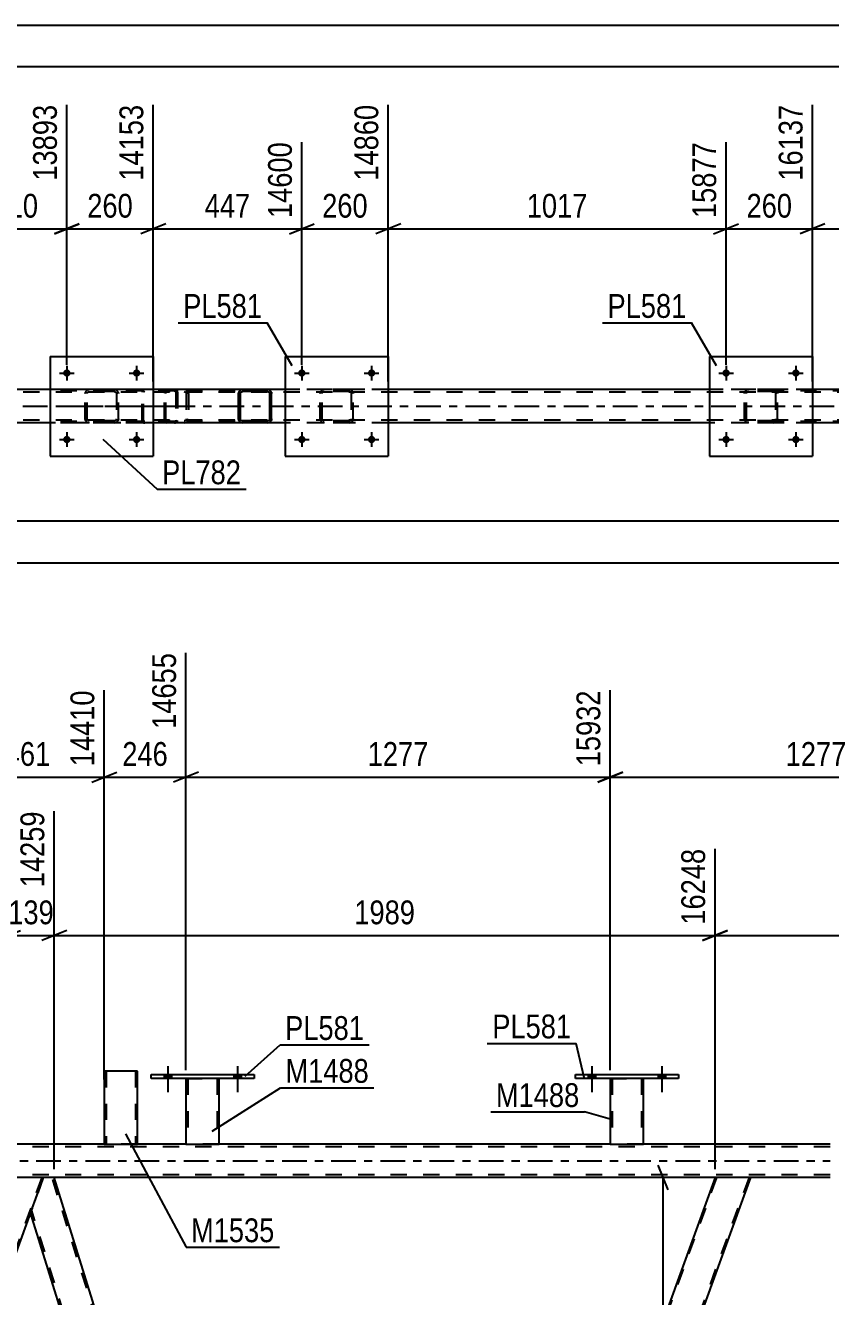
# Model space of a CAD drawing. Header units: millimetres. Extents: x 0 to 841, y 0 to 594.
# Drawn here: x 638.8 to 735.7, y 441 to 594 of the extents above; entities that cross this region are included whole.
import ezdxf

# ---------------------------------------------------------------- set-up
doc = ezdxf.new("R2010")
doc.units = ezdxf.units.MM
doc.linetypes.add('DXK_LINE_DOT2', pattern=[3.9198, 1.9599, -1.9599])
doc.linetypes.add('DXK_LINE_DOT3', pattern=[5.9187, 2.979, -0.9799, 0.9799, -0.9799])
doc.styles.add('Arial Narrow', font='ARIALN.TTF', dxfattribs={"height": 0.2})

# ---------------------------------------------------------------- blocks, each defined once
blk = doc.blocks.new('Unknown-815137708-1135')
at = {"color": 5, "linetype": 'Continuous'}
for p, q in [((841, 594), (0, 594)), ((836, 589), (5, 589))]:
    blk.add_line(p, q, dxfattribs=at)
blk = doc.blocks.new('Bolt-815137708-3131 - 3128')
at = {"linetype": 'Continuous'}
for points in [[(672.53, 552.17, -1), (671.65, 552.17, -1)], [(680.93, 552.17, -1), (680.05, 552.17, -1)]]:
    blk.add_hatch(color=1, dxfattribs=at).paths.add_polyline_path(points)
at = {"color": 1, "linetype": 'Continuous'}
for p, q in [((672.09, 553.05), (672.09, 551.29)), ((680.49, 553.05), (680.49, 551.29)), ((671.21, 552.17), (672.97, 552.17)), ((679.61, 552.17), (681.37, 552.17))]:
    blk.add_line(p, q, dxfattribs=at)
blk = doc.blocks.new('Part-815137708-3196 - 3128')
at = {"color": 7, "linetype": 'DXK_LINE_DOT2'}
for p, q in [((725.37, 549.69), (725.4, 549.87)), ((725.4, 549.87), (725.37, 549.69)), ((725.37, 546.65), (725.37, 549.69)), ((725.61, 549.69), (725.63, 549.78)), ((725.61, 546.65), (725.61, 549.69)), ((725.63, 549.78), (725.68, 549.86)), ((725.66, 550.13), (725.85, 550.17)), ((725.85, 550.17), (725.66, 550.13)), ((725.68, 549.86), (725.76, 549.91)), ((725.76, 549.91), (725.85, 549.93)), ((728.89, 550.17), (725.85, 550.17)), ((728.89, 549.93), (725.85, 549.93)), ((728.89, 550.17), (729.07, 550.13)), ((729.07, 550.13), (728.89, 550.17)), ((728.89, 549.93), (728.98, 549.91)), ((728.98, 549.91), (729.06, 549.86)), ((729.06, 549.86), (729.11, 549.78)), ((729.11, 549.78), (729.13, 549.69)), ((729.13, 549.69), (729.13, 546.65)), ((729.33, 549.87), (729.37, 549.69)), ((729.37, 549.69), (729.33, 549.87)), ((729.37, 546.65), (729.37, 549.69)), ((725.4, 546.46), (725.37, 546.65)), ((725.37, 546.65), (725.4, 546.46)), ((725.63, 546.55), (725.61, 546.65)), ((725.68, 546.48), (725.63, 546.55)), ((725.85, 546.17), (725.66, 546.2)), ((725.66, 546.2), (725.85, 546.17)), ((725.76, 546.42), (725.68, 546.48)), ((725.85, 546.41), (725.76, 546.42)), ((728.89, 546.41), (725.85, 546.41)), ((728.89, 546.17), (725.85, 546.17)), ((728.98, 546.42), (728.89, 546.41)), ((729.07, 546.2), (728.89, 546.17)), ((728.89, 546.17), (729.07, 546.2)), ((729.06, 546.48), (728.98, 546.42)), ((729.11, 546.55), (729.06, 546.48)), ((729.13, 546.65), (729.11, 546.55)), ((729.37, 546.65), (729.33, 546.46)), ((729.33, 546.46), (729.37, 546.65))]:
    blk.add_line(p, q, dxfattribs=at)
at = {"color": 7, "linetype": 'DXK_LINE_DOT3'}
blk.add_line((727.37, 548.17), (727.37, 548.17), dxfattribs=at)
at = {"color": 7, "linetype": 'DXK_LINE_DOT2'}
for centre, start, end in [((725.85, 549.69), 112.5, 157.5), ((725.85, 549.69), 112.5, 157.5), ((728.89, 549.69), 22.5, 67.5), ((728.89, 549.69), 22.5, 67.5), ((725.85, 546.65), 202.5, 247.5), ((725.85, 546.65), 202.5, 247.5), ((728.89, 546.65), 292.5, 337.5), ((728.89, 546.65), 292.5, 337.5)]:
    blk.add_arc(centre, 0.48, start, end, dxfattribs=at)
blk = doc.blocks.new('Bolt-815137708-3132 - 3128')
at = {"linetype": 'Continuous'}
for points in [[(672.53, 544.17, -1), (671.65, 544.17, -1)], [(680.93, 544.17, -1), (680.05, 544.17, -1)]]:
    blk.add_hatch(color=1, dxfattribs=at).paths.add_polyline_path(points)
at = {"color": 1, "linetype": 'Continuous'}
for p, q in [((672.09, 545.05), (672.09, 543.29)), ((680.49, 545.05), (680.49, 543.29)), ((671.21, 544.17), (672.97, 544.17)), ((679.61, 544.17), (681.37, 544.17))]:
    blk.add_line(p, q, dxfattribs=at)
blk = doc.blocks.new('Part-815137708-3201 - 3128')
at = {"color": 2, "linetype": 'Continuous'}
for p, q in [((641.8, 554.17), (641.8, 542.17)), ((641.8, 554.17), (654.2, 554.17)), ((654.2, 554.17), (654.2, 542.17)), ((641.8, 542.17), (654.2, 542.17))]:
    blk.add_line(p, q, dxfattribs=at)
blk = doc.blocks.new('Part-815137708-3202 - 3128')
at = {"color": 7, "linetype": 'DXK_LINE_DOT2'}
for p, q in [((646, 549.69), (646.04, 549.87)), ((646.04, 549.87), (646, 549.69)), ((646, 546.65), (646, 549.69)), ((646.24, 549.69), (646.26, 549.78)), ((646.24, 546.65), (646.24, 549.69)), ((646.26, 549.78), (646.31, 549.86)), ((646.3, 550.13), (646.48, 550.17)), ((646.48, 550.17), (646.3, 550.13)), ((646.31, 549.86), (646.39, 549.91)), ((646.39, 549.91), (646.48, 549.93)), ((649.52, 550.17), (646.48, 550.17)), ((649.52, 549.93), (646.48, 549.93)), ((649.52, 550.17), (649.7, 550.13)), ((649.7, 550.13), (649.52, 550.17)), ((649.52, 549.93), (649.61, 549.91)), ((649.61, 549.91), (649.69, 549.86)), ((649.69, 549.86), (649.74, 549.78)), ((649.74, 549.78), (649.76, 549.69)), ((649.76, 549.69), (649.76, 546.65)), ((649.96, 549.87), (650, 549.69)), ((650, 549.69), (649.96, 549.87)), ((650, 546.65), (650, 549.69)), ((646.04, 546.46), (646, 546.65)), ((646, 546.65), (646.04, 546.46)), ((646.26, 546.55), (646.24, 546.65)), ((646.31, 546.48), (646.26, 546.55)), ((646.48, 546.17), (646.3, 546.2)), ((646.3, 546.2), (646.48, 546.17)), ((646.39, 546.42), (646.31, 546.48)), ((646.48, 546.41), (646.39, 546.42)), ((649.52, 546.41), (646.48, 546.41)), ((649.52, 546.17), (646.48, 546.17)), ((649.61, 546.42), (649.52, 546.41)), ((649.7, 546.2), (649.52, 546.17)), ((649.52, 546.17), (649.7, 546.2)), ((649.69, 546.48), (649.61, 546.42)), ((649.74, 546.55), (649.69, 546.48)), ((649.76, 546.65), (649.74, 546.55)), ((650, 546.65), (649.96, 546.46)), ((649.96, 546.46), (650, 546.65))]:
    blk.add_line(p, q, dxfattribs=at)
at = {"color": 7, "linetype": 'DXK_LINE_DOT3'}
blk.add_line((648, 548.17), (648, 548.17), dxfattribs=at)
at = {"color": 7, "linetype": 'DXK_LINE_DOT2'}
for centre, start, end in [((646.48, 549.69), 112.5, 157.5), ((646.48, 549.69), 112.5, 157.5), ((649.52, 549.69), 22.5, 67.5), ((649.52, 549.69), 22.5, 67.5), ((646.48, 546.65), 202.5, 247.5), ((646.48, 546.65), 202.5, 247.5), ((649.52, 546.65), 292.5, 337.5), ((649.52, 546.65), 292.5, 337.5)]:
    blk.add_arc(centre, 0.48, start, end, dxfattribs=at)
blk = doc.blocks.new('Bolt-815137708-3215 - 3128')
at = {"linetype": 'Continuous'}
for points in [[(723.61, 544.17, -1), (722.73, 544.17, -1)], [(732.01, 544.17, -1), (731.13, 544.17, -1)]]:
    blk.add_hatch(color=1, dxfattribs=at).paths.add_polyline_path(points)
at = {"color": 1, "linetype": 'Continuous'}
for p, q in [((723.17, 545.05), (723.17, 543.29)), ((731.57, 545.05), (731.57, 543.29)), ((722.29, 544.17), (724.05, 544.17)), ((730.69, 544.17), (732.45, 544.17))]:
    blk.add_line(p, q, dxfattribs=at)
blk = doc.blocks.new('Bolt-815137708-3216 - 3128')
at = {"linetype": 'Continuous'}
for points in [[(644.24, 552.17, -1), (643.36, 552.17, -1)], [(652.64, 552.17, -1), (651.76, 552.17, -1)]]:
    blk.add_hatch(color=1, dxfattribs=at).paths.add_polyline_path(points)
at = {"color": 1, "linetype": 'Continuous'}
for p, q in [((643.8, 553.05), (643.8, 551.29)), ((652.2, 553.05), (652.2, 551.29)), ((642.92, 552.17), (644.68, 552.17)), ((651.32, 552.17), (653.08, 552.17))]:
    blk.add_line(p, q, dxfattribs=at)
blk = doc.blocks.new('Bolt-815137708-3159 - 3128')
at = {"linetype": 'Continuous'}
for points in [[(644.24, 544.17, -1), (643.36, 544.17, -1)], [(652.64, 544.17, -1), (651.76, 544.17, -1)]]:
    blk.add_hatch(color=1, dxfattribs=at).paths.add_polyline_path(points)
at = {"color": 1, "linetype": 'Continuous'}
for p, q in [((643.8, 545.05), (643.8, 543.29)), ((652.2, 545.05), (652.2, 543.29)), ((642.92, 544.17), (644.68, 544.17)), ((651.32, 544.17), (653.08, 544.17))]:
    blk.add_line(p, q, dxfattribs=at)
blk = doc.blocks.new('Part-815137708-3227 - 3128')
at = {"color": 2, "linetype": 'Continuous'}
for p, q in [((670.09, 554.17), (670.09, 542.17)), ((670.09, 554.17), (682.49, 554.17)), ((682.49, 554.17), (682.49, 542.17)), ((670.09, 542.17), (682.49, 542.17))]:
    blk.add_line(p, q, dxfattribs=at)
blk = doc.blocks.new('Part-815137708-3228 - 3128')
at = {"color": 7, "linetype": 'DXK_LINE_DOT2'}
for p, q in [((674.29, 549.69), (674.32, 549.87)), ((674.32, 549.87), (674.29, 549.69)), ((674.29, 546.65), (674.29, 549.69)), ((674.53, 549.69), (674.54, 549.78)), ((674.53, 546.65), (674.53, 549.69)), ((674.54, 549.78), (674.6, 549.86)), ((674.58, 550.13), (674.77, 550.17)), ((674.77, 550.17), (674.58, 550.13)), ((674.6, 549.86), (674.67, 549.91)), ((674.67, 549.91), (674.77, 549.93)), ((677.81, 550.17), (674.77, 550.17)), ((677.81, 549.93), (674.77, 549.93)), ((677.81, 550.17), (677.99, 550.13)), ((677.99, 550.13), (677.81, 550.17)), ((677.81, 549.93), (677.9, 549.91)), ((677.9, 549.91), (677.98, 549.86)), ((677.98, 549.86), (678.03, 549.78)), ((678.03, 549.78), (678.05, 549.69)), ((678.05, 549.69), (678.05, 546.65)), ((678.25, 549.87), (678.29, 549.69)), ((678.29, 549.69), (678.25, 549.87)), ((678.29, 546.65), (678.29, 549.69)), ((674.32, 546.46), (674.29, 546.65)), ((674.29, 546.65), (674.32, 546.46)), ((674.54, 546.55), (674.53, 546.65)), ((674.6, 546.48), (674.54, 546.55)), ((674.77, 546.17), (674.58, 546.2)), ((674.58, 546.2), (674.77, 546.17)), ((674.67, 546.42), (674.6, 546.48)), ((674.77, 546.41), (674.67, 546.42)), ((677.81, 546.41), (674.77, 546.41)), ((677.81, 546.17), (674.77, 546.17)), ((677.9, 546.42), (677.81, 546.41)), ((677.99, 546.2), (677.81, 546.17)), ((677.81, 546.17), (677.99, 546.2)), ((677.98, 546.48), (677.9, 546.42)), ((678.03, 546.55), (677.98, 546.48)), ((678.05, 546.65), (678.03, 546.55)), ((678.29, 546.65), (678.25, 546.46)), ((678.25, 546.46), (678.29, 546.65))]:
    blk.add_line(p, q, dxfattribs=at)
at = {"color": 7, "linetype": 'DXK_LINE_DOT3'}
blk.add_line((676.29, 548.17), (676.29, 548.17), dxfattribs=at)
at = {"color": 7, "linetype": 'DXK_LINE_DOT2'}
for centre, start, end in [((674.77, 549.69), 112.5, 157.5), ((674.77, 549.69), 112.5, 157.5), ((677.81, 549.69), 22.5, 67.5), ((677.81, 549.69), 22.5, 67.5), ((674.77, 546.65), 202.5, 247.5), ((674.77, 546.65), 202.5, 247.5), ((677.81, 546.65), 292.5, 337.5), ((677.81, 546.65), 292.5, 337.5)]:
    blk.add_arc(centre, 0.48, start, end, dxfattribs=at)
blk = doc.blocks.new('Bolt-815137708-3214 - 3128')
at = {"linetype": 'Continuous'}
for points in [[(723.61, 552.17, -1), (722.73, 552.17, -1)], [(732.01, 552.17, -1), (731.13, 552.17, -1)]]:
    blk.add_hatch(color=1, dxfattribs=at).paths.add_polyline_path(points)
at = {"color": 1, "linetype": 'Continuous'}
for p, q in [((723.17, 553.05), (723.17, 551.29)), ((731.57, 553.05), (731.57, 551.29)), ((722.29, 552.17), (724.05, 552.17)), ((730.69, 552.17), (732.45, 552.17))]:
    blk.add_line(p, q, dxfattribs=at)
blk = doc.blocks.new('Part-815137708-3239 - 3128')
at = {"color": 2, "linetype": 'Continuous'}
for p, q in [((721.17, 554.17), (721.17, 542.17)), ((721.17, 554.17), (733.57, 554.17)), ((733.57, 554.17), (733.57, 542.17)), ((721.17, 542.17), (733.57, 542.17))]:
    blk.add_line(p, q, dxfattribs=at)
blk = doc.blocks.new('Part-815137708-3259 - 3128')
at = {"color": 7, "linetype": 'DXK_LINE_DOT2'}
for p, q in [((741.91, 550.17), (726.58, 550.17)), ((741.91, 550.01), (726.58, 550.01)), ((738.02, 549.97), (737.99, 549.85)), ((737.99, 549.85), (737.99, 546.49)), ((738.16, 549.85), (738.17, 549.91)), ((738.16, 549.85), (738.16, 546.49)), ((738.17, 549.91), (738.21, 549.96)), ((738.33, 550.17), (738.2, 550.14)), ((738.21, 549.96), (738.27, 549.99)), ((738.27, 549.99), (738.33, 550.01)), ((742.04, 550.14), (741.91, 550.17)), ((741.91, 550.01), (741.97, 549.99)), ((741.97, 549.99), (742, 549.98)), ((742, 549.98), (742.03, 549.96)), ((742.03, 549.96), (742.06, 549.91)), ((742.06, 549.91), (742.08, 549.85)), ((742.08, 549.85), (742.08, 546.49)), ((742.25, 549.85), (742.22, 549.97)), ((742.25, 549.85), (742.25, 546.49)), ((741.91, 546.33), (726.58, 546.33)), ((741.91, 546.17), (726.58, 546.17)), ((737.99, 546.49), (738.02, 546.36)), ((738.17, 546.43), (738.16, 546.49)), ((738.21, 546.37), (738.17, 546.43)), ((738.2, 546.19), (738.33, 546.17)), ((738.21, 546.37), (738.24, 546.35)), ((738.24, 546.35), (738.27, 546.34)), ((738.27, 546.34), (738.33, 546.33)), ((741.97, 546.34), (741.91, 546.33)), ((741.91, 546.17), (742.04, 546.19)), ((742.03, 546.37), (741.97, 546.34)), ((742.06, 546.43), (742.03, 546.37)), ((742.08, 546.49), (742.06, 546.43)), ((742.22, 546.36), (742.25, 546.49))]:
    blk.add_line(p, q, dxfattribs=at)
for centre, start, end in [((738.32, 549.83), 110.7583, 155.68), ((741.92, 549.83), 24.32, 69.2417), ((738.32, 546.5), 204.32, 249.2417), ((741.92, 546.5), 290.7583, 335.68)]:
    blk.add_arc(centre, 0.331, start, end, dxfattribs=at)
blk = doc.blocks.new('Part-815137708-3266 - 3128')
at = {"color": 7, "linetype": 'DXK_LINE_DOT2'}
for p, q in [((656.77, 550.17), (641.44, 550.17)), ((656.77, 550.01), (641.44, 550.01)), ((652.88, 549.97), (652.86, 549.85)), ((652.86, 546.49), (652.86, 549.85)), ((653.03, 549.85), (653.04, 549.91)), ((653.03, 546.49), (653.03, 549.85)), ((653.04, 549.91), (653.08, 549.96)), ((653.2, 550.17), (653.07, 550.14)), ((653.08, 549.96), (653.13, 549.99)), ((653.13, 549.99), (653.2, 550.01)), ((656.9, 550.14), (656.77, 550.17)), ((656.77, 550.01), (656.84, 549.99)), ((656.84, 549.99), (656.86, 549.98)), ((656.86, 549.98), (656.89, 549.96)), ((656.89, 549.96), (656.93, 549.91)), ((656.93, 549.91), (656.94, 549.85)), ((656.94, 549.85), (656.94, 546.49)), ((657.11, 549.85), (657.09, 549.97)), ((657.11, 549.85), (657.11, 546.49)), ((656.77, 546.33), (641.44, 546.33)), ((656.77, 546.17), (641.44, 546.17)), ((652.86, 546.49), (652.88, 546.36)), ((653.04, 546.43), (653.03, 546.49)), ((653.08, 546.37), (653.04, 546.43)), ((653.07, 546.19), (653.2, 546.17)), ((653.13, 546.34), (653.08, 546.37)), ((653.2, 546.33), (653.13, 546.34)), ((656.84, 546.34), (656.77, 546.33)), ((656.77, 546.17), (656.9, 546.19)), ((656.89, 546.37), (656.84, 546.34)), ((656.93, 546.43), (656.89, 546.37)), ((656.94, 546.49), (656.93, 546.43)), ((657.09, 546.36), (657.11, 546.49))]:
    blk.add_line(p, q, dxfattribs=at)
at = {"color": 7, "linetype": 'DXK_LINE_DOT3'}
blk.add_line((643.23, 548.17), (658.41, 548.17), dxfattribs=at)
at = {"color": 7, "linetype": 'DXK_LINE_DOT2'}
for centre, start, end in [((653.18, 549.83), 110.7583, 155.68), ((656.79, 549.83), 24.32, 69.2417), ((653.18, 546.5), 204.32, 249.2417), ((656.79, 546.5), 290.7583, 335.68)]:
    blk.add_arc(centre, 0.331, start, end, dxfattribs=at)
blk = doc.blocks.new('Part-815137708-3270 - 3128')
at = {"color": 7, "linetype": 'DXK_LINE_DOT2'}
for p, q in [((655.59, 549.87), (655.57, 549.69)), ((655.57, 546.65), (655.57, 549.69)), ((655.65, 550.03), (655.59, 549.87)), ((655.73, 550.13), (655.65, 550.03)), ((655.7, 549.69), (655.71, 549.78)), ((655.7, 546.65), (655.7, 549.69)), ((655.71, 549.78), (655.74, 549.86)), ((655.84, 550.17), (655.73, 550.13)), ((655.74, 549.86), (655.79, 549.91)), ((655.79, 549.91), (655.84, 549.93)), ((667.99, 550.17), (655.84, 550.17)), ((667.99, 549.93), (655.84, 549.93)), ((657.11, 549.93), (657.11, 550.17)), ((658.12, 550.13), (657.93, 550.17)), ((657.93, 549.93), (658.02, 549.91)), ((658.02, 549.91), (658.11, 549.86)), ((658.11, 549.86), (658.16, 549.78)), ((658.16, 549.78), (658.18, 549.69)), ((658.18, 549.69), (658.18, 546.65)), ((658.41, 549.77), (658.39, 549.87)), ((658.43, 549.69), (658.41, 549.77)), ((658.43, 549.69), (658.43, 546.65)), ((655.59, 546.46), (655.57, 546.65)), ((655.63, 546.34), (655.59, 546.46)), ((655.65, 546.31), (655.63, 546.34)), ((655.65, 546.31), (655.73, 546.2)), ((655.71, 546.55), (655.7, 546.65)), ((655.74, 546.48), (655.71, 546.55)), ((655.73, 546.2), (655.84, 546.17)), ((655.79, 546.42), (655.74, 546.48)), ((655.84, 546.41), (655.79, 546.42)), ((667.99, 546.41), (655.84, 546.41)), ((667.99, 546.17), (655.84, 546.17)), ((657.11, 546.17), (657.11, 546.41)), ((658.02, 546.42), (657.93, 546.41)), ((657.93, 546.17), (658.12, 546.2)), ((658.11, 546.48), (658.02, 546.42)), ((658.16, 546.55), (658.11, 546.48)), ((658.18, 546.65), (658.16, 546.55)), ((658.39, 546.46), (658.41, 546.56)), ((658.41, 546.56), (658.43, 546.65))]:
    blk.add_line(p, q, dxfattribs=at)
for centre, start, end in [((657.94, 549.67), 23.8494, 68.8059), ((657.94, 546.66), 291.1941, 336.1506)]:
    blk.add_arc(centre, 0.492, start, end, dxfattribs=at)
blk = doc.blocks.new('Part-815137708-3341 - 3128')
at = {"color": 7, "linetype": 'DXK_LINE_DOT2'}
for p, q in [((750.25, 549.85), (88.07, 549.85)), ((750.25, 550.17), (210.36, 550.17)), ((654.2, 550.17), (641.8, 550.17)), ((682.49, 550.17), (670.09, 550.17)), ((733.57, 550.17), (721.17, 550.17)), ((750.25, 546.49), (88.07, 546.49)), ((654.2, 546.17), (641.8, 546.17)), ((667.98, 546.17), (664.93, 546.17)), ((682.49, 546.17), (670.09, 546.17)), ((733.57, 546.17), (721.17, 546.17))]:
    blk.add_line(p, q, dxfattribs=at)
at = {"color": 2, "linetype": 'Continuous'}
for p, q in [((641.8, 550.17), (631.41, 550.17)), ((670.09, 550.17), (654.2, 550.17)), ((721.17, 550.17), (682.49, 550.17)), ((750.25, 550.17), (733.57, 550.17)), ((641.8, 546.17), (631.41, 546.17)), ((664.93, 546.17), (654.2, 546.17)), ((670.09, 546.17), (667.98, 546.17)), ((721.17, 546.17), (682.49, 546.17)), ((750.25, 546.17), (733.57, 546.17))]:
    blk.add_line(p, q, dxfattribs=at)
at = {"color": 7, "linetype": 'DXK_LINE_DOT3'}
blk.add_line((88.07, 548.17), (750.25, 548.17), dxfattribs=at)
blk = doc.blocks.new('Part-815137708-3378 - 3128')
at = {"color": 2, "linetype": 'Continuous'}
for p, q in [((664.49, 549.87), (664.45, 549.69)), ((664.45, 546.65), (664.45, 549.69)), ((664.69, 549.69), (664.71, 549.78)), ((664.69, 546.65), (664.69, 549.69)), ((664.71, 549.78), (664.76, 549.86)), ((664.93, 550.17), (664.75, 550.13)), ((664.76, 549.86), (664.84, 549.91)), ((664.84, 549.91), (664.93, 549.93)), ((667.97, 550.17), (664.93, 550.17)), ((667.97, 549.93), (664.93, 549.93)), ((668.16, 550.13), (667.97, 550.17)), ((667.97, 549.93), (668.06, 549.91)), ((668.06, 549.91), (668.14, 549.86)), ((668.14, 549.86), (668.19, 549.78)), ((668.19, 549.78), (668.21, 549.69)), ((668.21, 549.69), (668.21, 546.65)), ((668.45, 549.69), (668.42, 549.87)), ((668.45, 546.65), (668.45, 549.69)), ((664.45, 546.65), (664.49, 546.46)), ((664.71, 546.55), (664.69, 546.65)), ((664.76, 546.48), (664.71, 546.55)), ((664.75, 546.2), (664.93, 546.17)), ((664.84, 546.42), (664.76, 546.48)), ((664.93, 546.41), (664.84, 546.42)), ((667.97, 546.41), (664.93, 546.41)), ((667.97, 546.17), (664.93, 546.17)), ((668.06, 546.42), (667.97, 546.41)), ((667.97, 546.17), (668.16, 546.2)), ((668.14, 546.48), (668.06, 546.42)), ((668.19, 546.55), (668.14, 546.48)), ((668.21, 546.65), (668.19, 546.55)), ((668.42, 546.46), (668.45, 546.65))]:
    blk.add_line(p, q, dxfattribs=at)
at = {"color": 7, "linetype": 'DXK_LINE_DOT2'}
for p, q in [((664.45, 549.69), (664.49, 549.87)), ((664.75, 550.13), (664.93, 550.17)), ((667.97, 550.17), (668.16, 550.13)), ((668.42, 549.87), (668.45, 549.69)), ((664.49, 546.46), (664.45, 546.65)), ((664.93, 546.17), (664.75, 546.2)), ((668.16, 546.2), (667.97, 546.17)), ((668.45, 546.65), (668.42, 546.46))]:
    blk.add_line(p, q, dxfattribs=at)
at = {"color": 7, "linetype": 'DXK_LINE_DOT3'}
blk.add_line((666.45, 548.17), (666.45, 548.17), dxfattribs=at)
at = {"color": 2, "linetype": 'Continuous'}
for centre, start, end in [((664.93, 549.69), 112.5, 157.5), ((667.97, 549.69), 22.5, 67.5), ((664.93, 546.65), 202.5, 247.5), ((667.97, 546.65), 292.5, 337.5)]:
    blk.add_arc(centre, 0.48, start, end, dxfattribs=at)
at = {"color": 7, "linetype": 'DXK_LINE_DOT2'}
for centre, start, end in [((664.93, 549.69), 112.5, 157.5), ((667.97, 549.69), 22.5, 67.5), ((664.93, 546.65), 202.5, 247.5), ((667.97, 546.65), 292.5, 337.5)]:
    blk.add_arc(centre, 0.48, start, end, dxfattribs=at)
blk = doc.blocks.new('Bolt-815137708-4149 - 4136')
at = {"linetype": 'Continuous'}
for points in [[(655.5, 467.28), (656.38, 467.28), (656.38, 467.76), (655.5, 467.76)], [(663.9, 467.28), (664.78, 467.28), (664.78, 467.76), (663.9, 467.76)]]:
    blk.add_hatch(color=1, dxfattribs=at).paths.add_polyline_path(points)
at = {"color": 1, "linetype": 'Continuous'}
for p, q in [((655.94, 468.76), (655.94, 465.64)), ((664.34, 468.76), (664.34, 465.64)), ((655.5, 467.76), (655.5, 467.28)), ((656.38, 467.76), (656.38, 467.28)), ((663.9, 467.76), (663.9, 467.28)), ((664.78, 467.76), (664.78, 467.28))]:
    blk.add_line(p, q, dxfattribs=at)
blk = doc.blocks.new('Bolt-815137708-4150 - 4136')
at = {"linetype": 'Continuous'}
for points in [[(655.5, 467.28), (656.38, 467.28), (656.38, 467.76), (655.5, 467.76)], [(663.9, 467.28), (664.78, 467.28), (664.78, 467.76), (663.9, 467.76)]]:
    blk.add_hatch(color=1, dxfattribs=at).paths.add_polyline_path(points)
at = {"color": 1, "linetype": 'Continuous'}
for p, q in [((655.94, 468.76), (655.94, 465.64)), ((664.34, 468.76), (664.34, 465.64)), ((655.5, 467.76), (655.5, 467.28)), ((656.38, 467.76), (656.38, 467.28)), ((663.9, 467.76), (663.9, 467.28)), ((664.78, 467.76), (664.78, 467.28))]:
    blk.add_line(p, q, dxfattribs=at)
blk = doc.blocks.new('Bolt-815137708-4153 - 4136')
at = {"linetype": 'Continuous'}
for points in [[(706.58, 467.28), (707.46, 467.28), (707.46, 467.76), (706.58, 467.76)], [(714.98, 467.28), (715.86, 467.28), (715.86, 467.76), (714.98, 467.76)]]:
    blk.add_hatch(color=1, dxfattribs=at).paths.add_polyline_path(points)
at = {"color": 1, "linetype": 'Continuous'}
for p, q in [((707.02, 468.76), (707.02, 465.64)), ((715.42, 468.76), (715.42, 465.64)), ((706.58, 467.76), (706.58, 467.28)), ((707.46, 467.76), (707.46, 467.28)), ((714.98, 467.76), (714.98, 467.28)), ((715.86, 467.76), (715.86, 467.28))]:
    blk.add_line(p, q, dxfattribs=at)
blk = doc.blocks.new('Bolt-815137708-4154 - 4136')
at = {"linetype": 'Continuous'}
for points in [[(706.58, 467.28), (707.46, 467.28), (707.46, 467.76), (706.58, 467.76)], [(714.98, 467.28), (715.86, 467.28), (715.86, 467.76), (714.98, 467.76)]]:
    blk.add_hatch(color=1, dxfattribs=at).paths.add_polyline_path(points)
at = {"color": 1, "linetype": 'Continuous'}
for p, q in [((707.02, 468.76), (707.02, 465.64)), ((715.42, 468.76), (715.42, 465.64)), ((706.58, 467.76), (706.58, 467.28)), ((707.46, 467.76), (707.46, 467.28)), ((714.98, 467.76), (714.98, 467.28)), ((715.86, 467.76), (715.86, 467.28))]:
    blk.add_line(p, q, dxfattribs=at)
blk = doc.blocks.new('Part-815137708-4539 - 4136')
at = {"color": 7, "linetype": 'DXK_LINE_DOT2'}
for p, q in [((636.88, 455.37), (592.76, 334.15)), ((640.79, 455.37), (596.67, 334.15)), ((640.96, 455.37), (639.43, 451.17)), ((592.59, 334.15), (594.34, 338.98)), ((598.6, 338.98), (596.84, 334.15)), ((596.84, 334.15), (592.59, 334.15))]:
    blk.add_line(p, q, dxfattribs=at)
at = {"color": 2, "linetype": 'Continuous'}
for p, q in [((636.71, 455.37), (594.34, 338.98)), ((640.96, 455.37), (636.71, 455.37)), ((639.43, 451.17), (598.6, 338.98))]:
    blk.add_line(p, q, dxfattribs=at)
blk = doc.blocks.new('Part-815137708-4226 - 4136')
at = {"color": 2, "linetype": 'Continuous'}
for p, q in [((653.94, 467.76), (666.34, 467.76)), ((653.94, 467.28), (653.94, 467.76)), ((666.34, 467.28), (653.94, 467.28)), ((666.34, 467.76), (666.34, 467.28))]:
    blk.add_line(p, q, dxfattribs=at)
blk = doc.blocks.new('Part-815137708-4231 - 4136')
at = {"color": 2, "linetype": 'Continuous'}
for p, q in [((658.14, 467.28), (658.14, 459.37)), ((662.14, 459.37), (662.14, 467.28)), ((658.14, 459.37), (662.14, 459.37))]:
    blk.add_line(p, q, dxfattribs=at)
at = {"color": 7, "linetype": 'DXK_LINE_DOT2'}
for p, q in [((658.14, 467.28), (662.14, 467.28)), ((658.14, 467.28), (658.14, 467.28)), ((658.14, 467.28), (658.14, 467.28)), ((658.38, 467.28), (658.38, 459.37)), ((661.9, 467.28), (661.9, 459.37)), ((662.14, 467.28), (662.14, 467.28)), ((662.14, 467.28), (662.14, 467.28)), ((661.84, 459.37), (661.88, 459.37)), ((661.84, 459.37), (661.88, 459.37)), ((661.88, 459.37), (661.9, 459.37)), ((661.88, 459.37), (661.9, 459.37))]:
    blk.add_line(p, q, dxfattribs=at)
blk = doc.blocks.new('Part-815137708-4246 - 4136')
at = {"color": 2, "linetype": 'Continuous'}
for p, q in [((705.02, 467.76), (717.42, 467.76)), ((705.02, 467.28), (705.02, 467.76)), ((717.42, 467.28), (705.02, 467.28)), ((717.42, 467.76), (717.42, 467.28))]:
    blk.add_line(p, q, dxfattribs=at)
blk = doc.blocks.new('Part-815137708-4573 - 4136')
at = {"color": 7, "linetype": 'DXK_LINE_DOT2'}
for p, q in [((722.01, 455.37), (677.89, 334.15)), ((725.93, 455.37), (681.81, 334.15)), ((678.97, 337.57), (677.72, 334.15)), ((681.98, 334.15), (677.72, 334.15))]:
    blk.add_line(p, q, dxfattribs=at)
at = {"color": 2, "linetype": 'Continuous'}
for p, q in [((721.84, 455.37), (678.97, 337.57)), ((726.1, 455.37), (681.98, 334.15)), ((726.1, 455.37), (721.84, 455.37))]:
    blk.add_line(p, q, dxfattribs=at)
blk = doc.blocks.new('Part-815137708-4251 - 4136')
at = {"color": 2, "linetype": 'Continuous'}
for p, q in [((709.22, 467.28), (709.22, 459.37)), ((713.22, 459.37), (713.22, 467.28)), ((709.22, 459.37), (713.22, 459.37))]:
    blk.add_line(p, q, dxfattribs=at)
at = {"color": 7, "linetype": 'DXK_LINE_DOT2'}
for p, q in [((709.22, 467.28), (713.22, 467.28)), ((709.22, 467.28), (709.22, 467.28)), ((709.22, 467.28), (709.22, 467.28)), ((709.46, 467.28), (709.46, 459.37)), ((712.98, 467.28), (712.98, 459.37)), ((713.22, 467.28), (713.22, 467.28)), ((713.22, 467.28), (713.22, 467.28)), ((712.92, 459.37), (712.96, 459.37)), ((712.92, 459.37), (712.96, 459.37)), ((712.96, 459.37), (712.98, 459.37)), ((712.96, 459.37), (712.98, 459.37))]:
    blk.add_line(p, q, dxfattribs=at)
blk = doc.blocks.new('Part-815137708-4482 - 4136')
at = {"color": 7, "linetype": 'DXK_LINE_DOT2'}
for p, q in [((735.7, 459.05), (71.92, 459.05)), ((652.3, 459.37), (648.3, 459.37)), ((662.14, 459.37), (658.14, 459.37)), ((713.22, 459.37), (709.22, 459.37)), ((735.7, 455.69), (71.92, 455.69)), ((642.28, 455.37), (636.71, 455.37)), ((726.1, 455.37), (721.84, 455.37))]:
    blk.add_line(p, q, dxfattribs=at)
at = {"color": 2, "linetype": 'Continuous'}
for p, q in [((648.3, 459.37), (611.06, 459.37)), ((658.14, 459.37), (652.3, 459.37)), ((709.22, 459.37), (662.14, 459.37)), ((735.7, 459.37), (713.22, 459.37)), ((721.84, 455.37), (642.28, 455.37)), ((735.7, 455.37), (726.1, 455.37))]:
    blk.add_line(p, q, dxfattribs=at)
at = {"color": 7, "linetype": 'DXK_LINE_DOT3'}
blk.add_line((71.92, 457.37), (735.7, 457.37), dxfattribs=at)
blk = doc.blocks.new('Part-815137708-4534 - 4136')
at = {"color": 2, "linetype": 'Continuous'}
for p, q in [((640.96, 455.37), (639.44, 451.18)), ((642.28, 455.37), (640.96, 455.37)), ((678.98, 337.62), (642.28, 455.37)), ((675.88, 334.15), (639.42, 451.12)), ((639.44, 451.18), (639.43, 451.17)), ((678.71, 336.88), (677.72, 334.15)), ((678.96, 337.56), (678.71, 336.88)), ((678.97, 337.57), (678.96, 337.56))]:
    blk.add_line(p, q, dxfattribs=at)
at = {"color": 7, "linetype": 'DXK_LINE_DOT2'}
for p, q in [((678.85, 337.25), (642.03, 455.37)), ((676.13, 334.15), (639.55, 451.49)), ((639.44, 451.18), (639.42, 451.12)), ((678.71, 336.88), (678.9, 337.4)), ((678.98, 337.62), (678.97, 337.57)), ((677.72, 334.15), (675.88, 334.15))]:
    blk.add_line(p, q, dxfattribs=at)
blk = doc.blocks.new('Part-815137708-4602 - 4136')
at = {"color": 2, "linetype": 'Continuous'}
for p, q in [((652.3, 468.17), (648.3, 468.17)), ((648.3, 468.17), (648.3, 459.37)), ((652.3, 459.37), (652.3, 468.17)), ((648.3, 459.37), (652.3, 459.37))]:
    blk.add_line(p, q, dxfattribs=at)
at = {"color": 7, "linetype": 'DXK_LINE_DOT2'}
for p, q in [((648.54, 468.17), (648.54, 459.37)), ((651.99, 468.17), (652.01, 468.17)), ((652.01, 468.17), (652.04, 468.17)), ((652.04, 468.17), (652.06, 468.17)), ((652.06, 468.17), (652.06, 459.37)), ((652.04, 459.37), (652.01, 459.37)), ((652.04, 459.37), (652.01, 459.37)), ((652.06, 459.37), (652.04, 459.37)), ((652.04, 459.37), (652.06, 459.37))]:
    blk.add_line(p, q, dxfattribs=at)
blk = doc.blocks.new('StraightDimension-815137708-15256 - 3128')
at = {"color": 7, "linetype": 'Continuous'}
for p, q in [((733.57, 551.17), (733.57, 584.46)), ((760.35, 553.17), (760.35, 579.96)), ((735.07, 570.12), (732.07, 568.92)), ((733.57, 569.52), (760.35, 569.52)), ((758.85, 568.92), (761.85, 570.12))]:
    blk.add_line(p, q, dxfattribs=at)
at = {"color": 0, "linetype": 'Continuous'}
blk.add_wipeout([(759.75, 580.56), (755.55, 580.56), (755.55, 570.22), (759.75, 570.22)], dxfattribs=at)
at = {"color": 0}
blk.add_wipeout([(751.21, 570.27), (751.21, 574.47), (742.7, 574.47), (742.7, 570.27)], dxfattribs=at)
at = {"color": 3, "linetype": 'Continuous', "style": 'Arial Narrow'}
blk.add_text('17154', height=2.863, rotation=90.0002, dxfattribs=at).set_placement((759.15, 570.82))
at = {"color": 3, "style": 'Arial Narrow'}
blk.add_text('1017', height=2.863, dxfattribs=at).set_placement((743.3, 570.87))
blk = doc.blocks.new('StraightDimension-815137708-3487 - 3128')
at = {"color": 7, "linetype": 'Continuous'}
blk.add_line((87.43, 529.32), (788.01, 529.32), dxfattribs=at)
blk = doc.blocks.new('StraightDimension-815137708-10435 - 3128')
at = {"color": 7, "linetype": 'Continuous'}
blk.add_line((88.07, 534.39), (787.37, 534.39), dxfattribs=at)
blk = doc.blocks.new('StraightDimension-815137708-15257 - 3128')
at = {"color": 7, "linetype": 'Continuous'}
for p, q in [((733.57, 551.17), (733.57, 584.46)), ((723.17, 553.17), (723.17, 579.96)), ((721.67, 568.92), (724.67, 570.12)), ((723.17, 569.52), (733.57, 569.52)), ((735.07, 570.12), (732.07, 568.92))]:
    blk.add_line(p, q, dxfattribs=at)
at = {"color": 0}
blk.add_wipeout([(731.71, 570.27), (731.71, 574.47), (725.03, 574.47), (725.03, 570.27)], dxfattribs=at)
at = {"color": 3, "style": 'Arial Narrow'}
blk.add_text('260', height=2.863, dxfattribs=at).set_placement((725.63, 570.87))
at = {"color": 0, "linetype": 'Continuous'}
blk.add_wipeout([(732.97, 585.06), (728.77, 585.06), (728.77, 574.72), (732.97, 574.72)], dxfattribs=at)
at = {"color": 3, "linetype": 'Continuous', "style": 'Arial Narrow'}
blk.add_text('16137', height=2.863, rotation=90.0002, dxfattribs=at).set_placement((732.37, 575.32))
blk = doc.blocks.new('StraightDimension-815137708-15258 - 3128')
at = {"color": 7, "linetype": 'Continuous'}
for p, q in [((682.49, 551.17), (682.49, 584.46)), ((723.17, 553.17), (723.17, 579.96)), ((683.99, 570.12), (680.99, 568.92)), ((682.49, 569.52), (723.17, 569.52)), ((721.67, 568.92), (724.67, 570.12))]:
    blk.add_line(p, q, dxfattribs=at)
at = {"color": 0, "linetype": 'Continuous'}
blk.add_wipeout([(722.57, 580.56), (718.37, 580.56), (718.37, 570.22), (722.57, 570.22)], dxfattribs=at)
at = {"color": 0}
blk.add_wipeout([(707.08, 570.27), (707.08, 574.47), (698.57, 574.47), (698.57, 570.27)], dxfattribs=at)
at = {"color": 3, "linetype": 'Continuous', "style": 'Arial Narrow'}
blk.add_text('15877', height=2.863, rotation=90.0002, dxfattribs=at).set_placement((721.97, 570.82))
at = {"color": 3, "style": 'Arial Narrow'}
blk.add_text('1017', height=2.863, dxfattribs=at).set_placement((699.17, 570.87))
blk = doc.blocks.new('StraightDimension-815137708-15259 - 3128')
at = {"color": 7, "linetype": 'Continuous'}
for p, q in [((682.49, 551.17), (682.49, 584.46)), ((672.09, 553.17), (672.09, 579.96)), ((670.59, 568.92), (673.59, 570.12)), ((672.09, 569.52), (682.49, 569.52)), ((683.99, 570.12), (680.99, 568.92))]:
    blk.add_line(p, q, dxfattribs=at)
at = {"color": 0}
blk.add_wipeout([(680.63, 570.27), (680.63, 574.47), (673.94, 574.47), (673.94, 570.27)], dxfattribs=at)
at = {"color": 3, "style": 'Arial Narrow'}
blk.add_text('260', height=2.863, dxfattribs=at).set_placement((674.54, 570.87))
at = {"color": 0, "linetype": 'Continuous'}
blk.add_wipeout([(681.89, 585.06), (677.69, 585.06), (677.69, 574.72), (681.89, 574.72)], dxfattribs=at)
at = {"color": 3, "linetype": 'Continuous', "style": 'Arial Narrow'}
blk.add_text('14860', height=2.863, rotation=90.0002, dxfattribs=at).set_placement((681.29, 575.32))
blk = doc.blocks.new('StraightDimension-815137708-15260 - 3128')
at = {"color": 7, "linetype": 'Continuous'}
for p, q in [((654.2, 551.17), (654.2, 584.46)), ((672.09, 553.17), (672.09, 579.96)), ((655.7, 570.12), (652.7, 568.92)), ((654.2, 569.52), (672.09, 569.52)), ((670.59, 568.92), (673.59, 570.12))]:
    blk.add_line(p, q, dxfattribs=at)
at = {"color": 0, "linetype": 'Continuous'}
blk.add_wipeout([(671.49, 580.56), (667.29, 580.56), (667.29, 570.22), (671.49, 570.22)], dxfattribs=at)
at = {"color": 0}
blk.add_wipeout([(666.49, 570.27), (666.49, 574.47), (659.8, 574.47), (659.8, 570.27)], dxfattribs=at)
at = {"color": 3, "linetype": 'Continuous', "style": 'Arial Narrow'}
blk.add_text('14600', height=2.863, rotation=90.0002, dxfattribs=at).set_placement((670.89, 570.82))
at = {"color": 3, "style": 'Arial Narrow'}
blk.add_text('447', height=2.863, dxfattribs=at).set_placement((660.4, 570.87))
blk = doc.blocks.new('StraightDimension-815137708-15261 - 3128')
at = {"color": 7, "linetype": 'Continuous'}
for p, q in [((643.8, 553.17), (643.8, 584.46)), ((654.2, 551.17), (654.2, 584.46)), ((642.3, 568.92), (645.3, 570.12)), ((643.8, 569.52), (654.2, 569.52)), ((655.7, 570.12), (652.7, 568.92))]:
    blk.add_line(p, q, dxfattribs=at)
at = {"color": 0}
blk.add_wipeout([(652.34, 570.27), (652.34, 574.47), (645.66, 574.47), (645.66, 570.27)], dxfattribs=at)
at = {"color": 3, "style": 'Arial Narrow'}
blk.add_text('260', height=2.863, dxfattribs=at).set_placement((646.26, 570.87))
at = {"color": 0, "linetype": 'Continuous'}
blk.add_wipeout([(653.6, 585.06), (649.4, 585.06), (649.4, 574.72), (653.6, 574.72)], dxfattribs=at)
at = {"color": 3, "linetype": 'Continuous', "style": 'Arial Narrow'}
blk.add_text('14153', height=2.863, rotation=90.0002, dxfattribs=at).set_placement((653, 575.32))
blk = doc.blocks.new('StraightDimension-815137708-15262 - 3128')
at = {"color": 7, "linetype": 'Continuous'}
for p, q in [((631.41, 551.17), (631.41, 584.46)), ((643.8, 553.17), (643.8, 584.46)), ((629.91, 568.92), (632.91, 570.12)), ((631.41, 569.52), (643.8, 569.52)), ((645.3, 570.12), (642.3, 568.92))]:
    blk.add_line(p, q, dxfattribs=at)
at = {"color": 0}
blk.add_wipeout([(640.95, 570.27), (640.95, 574.47), (634.26, 574.47), (634.26, 570.27)], dxfattribs=at)
at = {"color": 3, "style": 'Arial Narrow'}
blk.add_text('310', height=2.863, dxfattribs=at).set_placement((634.86, 570.87))
at = {"color": 0, "linetype": 'Continuous'}
blk.add_wipeout([(643.2, 585.06), (639, 585.06), (639, 574.72), (643.2, 574.72)], dxfattribs=at)
at = {"color": 3, "linetype": 'Continuous', "style": 'Arial Narrow'}
blk.add_text('13893', height=2.863, rotation=90.0002, dxfattribs=at).set_placement((642.6, 575.32))
blk = doc.blocks.new('StraightDimension-815137708-16442 - 4136')
at = {"color": 7, "linetype": 'Continuous'}
for p, q in [((658.14, 468.28), (658.14, 518.49)), ((648.3, 467.15), (648.3, 513.99)), ((646.8, 502.95), (649.8, 504.15)), ((648.3, 503.55), (658.14, 503.55)), ((659.64, 504.15), (656.64, 502.95))]:
    blk.add_line(p, q, dxfattribs=at)
at = {"color": 0}
blk.add_wipeout([(656.56, 504.3), (656.56, 508.5), (649.88, 508.5), (649.88, 504.3)], dxfattribs=at)
at = {"color": 3, "style": 'Arial Narrow'}
blk.add_text('246', height=2.863, dxfattribs=at).set_placement((650.48, 504.9))
at = {"color": 0, "linetype": 'Continuous'}
blk.add_wipeout([(657.54, 519.09), (653.34, 519.09), (653.34, 508.75), (657.54, 508.75)], dxfattribs=at)
at = {"color": 3, "linetype": 'Continuous', "style": 'Arial Narrow'}
blk.add_text('14655', height=2.863, rotation=90.0002, dxfattribs=at).set_placement((656.94, 509.35))
blk = doc.blocks.new('StraightDimension-815137708-5669 - 4136')
at = {"color": 7, "linetype": 'Continuous'}
for p, q in [((642.28, 456.37), (642.28, 499.43)), ((636.71, 456.37), (636.71, 494.93)), ((635.21, 483.89), (638.21, 485.09)), ((643.78, 485.09), (640.78, 483.89)), ((636.71, 484.49), (642.28, 484.49))]:
    blk.add_line(p, q, dxfattribs=at)
at = {"color": 0}
blk.add_wipeout([(642.84, 485.24), (642.84, 489.44), (636.15, 489.44), (636.15, 485.24)], dxfattribs=at)
at = {"color": 3, "style": 'Arial Narrow'}
blk.add_text('139', height=2.863, dxfattribs=at).set_placement((636.75, 485.84))
at = {"color": 0, "linetype": 'Continuous'}
blk.add_wipeout([(641.68, 500.03), (637.48, 500.03), (637.48, 489.69), (641.68, 489.69)], dxfattribs=at)
at = {"color": 3, "linetype": 'Continuous', "style": 'Arial Narrow'}
blk.add_text('14259', height=2.863, rotation=90.0002, dxfattribs=at).set_placement((641.08, 490.29))
blk = doc.blocks.new('StraightDimension-815137708-16441 - 4136')
at = {"color": 7, "linetype": 'Continuous'}
for p, q in [((658.14, 468.28), (658.14, 518.49)), ((709.22, 468.28), (709.22, 513.99)), ((659.64, 504.15), (656.64, 502.95)), ((658.14, 503.55), (709.22, 503.55)), ((707.72, 502.95), (710.72, 504.15))]:
    blk.add_line(p, q, dxfattribs=at)
at = {"color": 0, "linetype": 'Continuous'}
blk.add_wipeout([(708.62, 514.59), (704.42, 514.59), (704.42, 504.25), (708.62, 504.25)], dxfattribs=at)
at = {"color": 0}
blk.add_wipeout([(687.93, 504.3), (687.93, 508.5), (679.42, 508.5), (679.42, 504.3)], dxfattribs=at)
at = {"color": 3, "linetype": 'Continuous', "style": 'Arial Narrow'}
blk.add_text('15932', height=2.863, rotation=90.0002, dxfattribs=at).set_placement((708.02, 504.85))
at = {"color": 3, "style": 'Arial Narrow'}
blk.add_text('1277', height=2.863, dxfattribs=at).set_placement((680.02, 504.9))
blk = doc.blocks.new('StraightDimension-815137708-5707 - 4136')
at = {"color": 7, "linetype": 'Continuous'}
for p, q in [((721.84, 456.37), (721.84, 494.93)), ((786.79, 460.37), (786.79, 494.93)), ((723.34, 485.09), (720.34, 483.89)), ((785.29, 483.89), (788.29, 485.09)), ((721.84, 484.49), (786.79, 484.49))]:
    blk.add_line(p, q, dxfattribs=at)
at = {"color": 0, "linetype": 'Continuous'}
blk.add_wipeout([(786.19, 495.53), (781.99, 495.53), (781.99, 485.19), (786.19, 485.19)], dxfattribs=at)
at = {"color": 0}
blk.add_wipeout([(758.57, 485.24), (758.57, 489.44), (750.06, 489.44), (750.06, 485.24)], dxfattribs=at)
at = {"color": 3, "linetype": 'Continuous', "style": 'Arial Narrow'}
blk.add_text('18028', height=2.863, rotation=90.0002, dxfattribs=at).set_placement((785.59, 485.79))
at = {"color": 3, "style": 'Arial Narrow'}
blk.add_text('1780', height=2.863, dxfattribs=at).set_placement((750.66, 485.84))
blk = doc.blocks.new('StraightDimension-815137708-5094 - 4136')
at = {"color": 7, "linetype": 'Continuous'}
for p, q in [((716.19, 453.87), (714.99, 456.87)), ((733.46, 455.37), (712.74, 455.37)), ((715.59, 334.15), (715.59, 455.37)), ((714.99, 335.65), (716.19, 332.65)), ((707.21, 334.15), (717.99, 334.15))]:
    blk.add_line(p, q, dxfattribs=at)
at = {"color": 0}
blk.add_wipeout([(714.84, 399.02), (710.64, 399.02), (710.64, 390.5), (714.84, 390.5)], dxfattribs=at)
at = {"color": 3, "style": 'Arial Narrow'}
blk.add_text('3030', height=2.863, rotation=90.0002, dxfattribs=at).set_placement((714.24, 391.1))
blk = doc.blocks.new('StraightDimension-815137708-5688 - 4136')
at = {"color": 7, "linetype": 'Continuous'}
for p, q in [((642.28, 456.37), (642.28, 499.43)), ((721.84, 456.37), (721.84, 494.93)), ((643.78, 485.09), (640.78, 483.89)), ((720.34, 483.89), (723.34, 485.09)), ((642.28, 484.49), (721.84, 484.49))]:
    blk.add_line(p, q, dxfattribs=at)
at = {"color": 0, "linetype": 'Continuous'}
blk.add_wipeout([(721.24, 495.53), (717.04, 495.53), (717.04, 485.19), (721.24, 485.19)], dxfattribs=at)
at = {"color": 0}
blk.add_wipeout([(686.32, 485.24), (686.32, 489.44), (677.81, 489.44), (677.81, 485.24)], dxfattribs=at)
at = {"color": 3, "linetype": 'Continuous', "style": 'Arial Narrow'}
blk.add_text('16248', height=2.863, rotation=90.0002, dxfattribs=at).set_placement((720.64, 485.79))
at = {"color": 3, "style": 'Arial Narrow'}
blk.add_text('1989', height=2.863, dxfattribs=at).set_placement((678.41, 485.84))
blk = doc.blocks.new('StraightDimension-815137708-16440 - 4136')
at = {"color": 7, "linetype": 'Continuous'}
for p, q in [((709.22, 468.28), (709.22, 513.99)), ((758.77, 468.28), (758.77, 513.99)), ((710.72, 504.15), (707.72, 502.95)), ((709.22, 503.55), (758.77, 503.55)), ((757.27, 502.95), (760.27, 504.15))]:
    blk.add_line(p, q, dxfattribs=at)
at = {"color": 0, "linetype": 'Continuous'}
blk.add_wipeout([(758.17, 514.59), (753.97, 514.59), (753.97, 504.25), (758.17, 504.25)], dxfattribs=at)
at = {"color": 0}
blk.add_wipeout([(738.25, 504.3), (738.25, 508.5), (729.74, 508.5), (729.74, 504.3)], dxfattribs=at)
at = {"color": 3, "linetype": 'Continuous', "style": 'Arial Narrow'}
blk.add_text('17209', height=2.863, rotation=90.0002, dxfattribs=at).set_placement((757.57, 504.85))
at = {"color": 3, "style": 'Arial Narrow'}
blk.add_text('1277', height=2.863, dxfattribs=at).set_placement((730.34, 504.9))
blk = doc.blocks.new('StraightDimension-815137708-16443 - 4136')
at = {"color": 7, "linetype": 'Continuous'}
for p, q in [((629.85, 468.23), (629.85, 513.99)), ((648.3, 467.15), (648.3, 513.99)), ((631.35, 504.15), (628.35, 502.95)), ((629.85, 503.55), (648.3, 503.55)), ((646.8, 502.95), (649.8, 504.15))]:
    blk.add_line(p, q, dxfattribs=at)
at = {"color": 0, "linetype": 'Continuous'}
blk.add_wipeout([(647.7, 514.59), (643.5, 514.59), (643.5, 504.25), (647.7, 504.25)], dxfattribs=at)
at = {"color": 0}
blk.add_wipeout([(642.42, 504.3), (642.42, 508.5), (635.73, 508.5), (635.73, 504.3)], dxfattribs=at)
at = {"color": 3, "linetype": 'Continuous', "style": 'Arial Narrow'}
blk.add_text('14410', height=2.863, rotation=90.0002, dxfattribs=at).set_placement((647.1, 504.85))
at = {"color": 3, "style": 'Arial Narrow'}
blk.add_text('461', height=2.863, dxfattribs=at).set_placement((636.33, 504.9))
blk = doc.blocks.new('Mark-815137708-3197 - 3128')
at = {"color": 0}
blk.add_wipeout([(664.77, 538.79), (664.77, 541.79), (655.27, 541.79), (655.27, 538.79)], dxfattribs=at)
blk.add_wipeout([(664.77, 538.79), (664.77, 541.79), (655.27, 541.79), (655.27, 538.79)], dxfattribs=at)
at = {"color": 30, "linetype": 'Continuous'}
for p, q in [((648.12, 544.2), (654.67, 538.19)), ((654.67, 538.19), (665.37, 538.19))]:
    blk.add_line(p, q, dxfattribs=at)
at = {"color": 3, "style": 'Arial Narrow'}
blk.add_text('PL782', height=2.863, dxfattribs=at).set_placement((655.27, 538.79))
blk = doc.blocks.new('Mark-815137708-3223 - 3128')
at = {"color": 0}
blk.add_wipeout([(667.32, 558.81), (667.32, 561.81), (657.81, 561.81), (657.81, 558.81)], dxfattribs=at)
blk.add_wipeout([(667.32, 558.81), (667.32, 561.81), (657.81, 561.81), (657.81, 558.81)], dxfattribs=at)
at = {"color": 30, "linetype": 'Continuous'}
for p in [(657.21, 558.21), (670.92, 553.02)]:
    blk.add_line(p, (667.92, 558.21), dxfattribs=at)
at = {"color": 3, "style": 'Arial Narrow'}
blk.add_text('PL581', height=2.863, dxfattribs=at).set_placement((657.81, 558.81))
blk = doc.blocks.new('Mark-815137708-3235 - 3128')
at = {"color": 0}
blk.add_wipeout([(718.4, 558.81), (718.4, 561.81), (708.89, 561.81), (708.89, 558.81)], dxfattribs=at)
blk.add_wipeout([(718.4, 558.81), (718.4, 561.81), (708.89, 561.81), (708.89, 558.81)], dxfattribs=at)
at = {"color": 30, "linetype": 'Continuous'}
for p in [(708.29, 558.21), (722, 553.02)]:
    blk.add_line(p, (719, 558.21), dxfattribs=at)
at = {"color": 3, "style": 'Arial Narrow'}
blk.add_text('PL581', height=2.863, dxfattribs=at).set_placement((708.89, 558.81))
blk = doc.blocks.new('Mark-815137708-4222 - 4136')
at = {"color": 0}
blk.add_wipeout([(679.58, 471.92), (679.58, 474.92), (670.08, 474.92), (670.08, 471.92)], dxfattribs=at)
blk.add_wipeout([(679.58, 471.92), (679.58, 474.92), (670.08, 474.92), (670.08, 471.92)], dxfattribs=at)
at = {"color": 30, "linetype": 'Continuous'}
for p, q in [((665.27, 467.56), (669.48, 471.32)), ((669.48, 471.32), (680.18, 471.32))]:
    blk.add_line(p, q, dxfattribs=at)
at = {"color": 3, "style": 'Arial Narrow'}
blk.add_text('PL581', height=2.863, dxfattribs=at).set_placement((670.08, 471.92))
blk = doc.blocks.new('Mark-815137708-4227 - 4136')
at = {"color": 0}
blk.add_wipeout([(680.17, 466.76), (680.17, 469.76), (670.12, 469.76), (670.12, 466.76)], dxfattribs=at)
blk.add_wipeout([(680.17, 466.76), (680.17, 469.76), (670.12, 469.76), (670.12, 466.76)], dxfattribs=at)
at = {"color": 30, "linetype": 'Continuous'}
for p, q in [((661.3, 460.96), (669.52, 466.16)), ((669.52, 466.16), (680.77, 466.16))]:
    blk.add_line(p, q, dxfattribs=at)
at = {"color": 3, "style": 'Arial Narrow'}
blk.add_text('M1488', height=2.863, dxfattribs=at).set_placement((670.12, 466.76))
blk = doc.blocks.new('Mark-815137708-4242 - 4136')
at = {"color": 0}
blk.add_wipeout([(704.52, 472.11), (704.52, 475.11), (695.02, 475.11), (695.02, 472.11)], dxfattribs=at)
blk.add_wipeout([(704.52, 472.11), (704.52, 475.11), (695.02, 475.11), (695.02, 472.11)], dxfattribs=at)
at = {"color": 30, "linetype": 'Continuous'}
for p in [(694.42, 471.51), (706.1, 467.42)]:
    blk.add_line(p, (705.12, 471.51), dxfattribs=at)
at = {"color": 3, "style": 'Arial Narrow'}
blk.add_text('PL581', height=2.863, dxfattribs=at).set_placement((695.02, 472.11))
blk = doc.blocks.new('Mark-815137708-4247 - 4136')
at = {"color": 0}
blk.add_wipeout([(705.51, 463.85), (705.51, 466.85), (695.46, 466.85), (695.46, 463.85)], dxfattribs=at)
blk.add_wipeout([(705.51, 463.85), (705.51, 466.85), (695.46, 466.85), (695.46, 463.85)], dxfattribs=at)
at = {"color": 30, "linetype": 'Continuous'}
for p in [(694.86, 463.25), (709.22, 462.37)]:
    blk.add_line(p, (706.11, 463.25), dxfattribs=at)
at = {"color": 3, "style": 'Arial Narrow'}
blk.add_text('M1488', height=2.863, dxfattribs=at).set_placement((695.46, 463.85))
blk = doc.blocks.new('Mark-815137708-4598 - 4136')
at = {"color": 0}
blk.add_wipeout([(668.81, 447.58), (668.81, 450.58), (658.75, 450.58), (658.75, 447.58)], dxfattribs=at)
blk.add_wipeout([(668.81, 447.58), (668.81, 450.58), (658.75, 450.58), (658.75, 447.58)], dxfattribs=at)
at = {"color": 30, "linetype": 'Continuous'}
for p, q in [((650.85, 460.61), (658.15, 446.98)), ((658.15, 446.98), (669.41, 446.98))]:
    blk.add_line(p, q, dxfattribs=at)
at = {"color": 3, "style": 'Arial Narrow'}
blk.add_text('M1535', height=2.863, dxfattribs=at).set_placement((658.75, 447.58))

msp = doc.modelspace()

# ---------------------------------------------------------------- block references
for name in ['Unknown-815137708-1135', 'Part-815137708-3201 - 3128', 'Part-815137708-3227 - 3128', 'Part-815137708-3239 - 3128', 'Bolt-815137708-3216 - 3128', 'Bolt-815137708-3131 - 3128', 'Bolt-815137708-3214 - 3128', 'Part-815137708-3341 - 3128', 'Part-815137708-3266 - 3128', 'Part-815137708-3202 - 3128', 'Part-815137708-3270 - 3128', 'Part-815137708-3378 - 3128', 'Part-815137708-3228 - 3128', 'Part-815137708-3196 - 3128', 'Part-815137708-3259 - 3128', 'Bolt-815137708-3159 - 3128', 'Bolt-815137708-3132 - 3128', 'Bolt-815137708-3215 - 3128', 'Part-815137708-4602 - 4136', 'Bolt-815137708-4149 - 4136', 'Bolt-815137708-4150 - 4136', 'Bolt-815137708-4153 - 4136', 'Bolt-815137708-4154 - 4136', 'Part-815137708-4226 - 4136', 'Part-815137708-4231 - 4136', 'Part-815137708-4246 - 4136', 'Part-815137708-4251 - 4136', 'Part-815137708-4482 - 4136', 'Part-815137708-4539 - 4136', 'Part-815137708-4534 - 4136', 'Part-815137708-4573 - 4136']:
    msp.add_blockref(name, (0, 0))

# ---------------------------------------------------------------- next in the draw order: block references
for name in ['StraightDimension-815137708-15256 - 3128', 'StraightDimension-815137708-3487 - 3128', 'StraightDimension-815137708-16442 - 4136', 'StraightDimension-815137708-5669 - 4136', 'StraightDimension-815137708-5707 - 4136']:
    msp.add_blockref(name, (0, 0))

# ---------------------------------------------------------------- next in the draw order: block references
for name in ['StraightDimension-815137708-15257 - 3128', 'StraightDimension-815137708-10435 - 3128', 'StraightDimension-815137708-16441 - 4136', 'StraightDimension-815137708-5094 - 4136']:
    msp.add_blockref(name, (0, 0))

# ---------------------------------------------------------------- next in the draw order: block references
for name in ['StraightDimension-815137708-15258 - 3128', 'Mark-815137708-3197 - 3128', 'StraightDimension-815137708-5688 - 4136']:
    msp.add_blockref(name, (0, 0))

# ---------------------------------------------------------------- next in the draw order: block references
for name in ['StraightDimension-815137708-15259 - 3128', 'Mark-815137708-3235 - 3128', 'StraightDimension-815137708-16443 - 4136', 'StraightDimension-815137708-16440 - 4136', 'Mark-815137708-4222 - 4136', 'Mark-815137708-4242 - 4136']:
    msp.add_blockref(name, (0, 0))

# ---------------------------------------------------------------- next in the draw order: block references
for name in ['StraightDimension-815137708-15260 - 3128', 'Mark-815137708-4227 - 4136', 'Mark-815137708-4247 - 4136']:
    msp.add_blockref(name, (0, 0))

# ---------------------------------------------------------------- next in the draw order: block references
for name in ['StraightDimension-815137708-15261 - 3128', 'Mark-815137708-3223 - 3128', 'Mark-815137708-4598 - 4136']:
    msp.add_blockref(name, (0, 0))

# ---------------------------------------------------------------- next in the draw order: block references
msp.add_blockref('StraightDimension-815137708-15262 - 3128', (0, 0))

doc.saveas('drawing.dxf')
